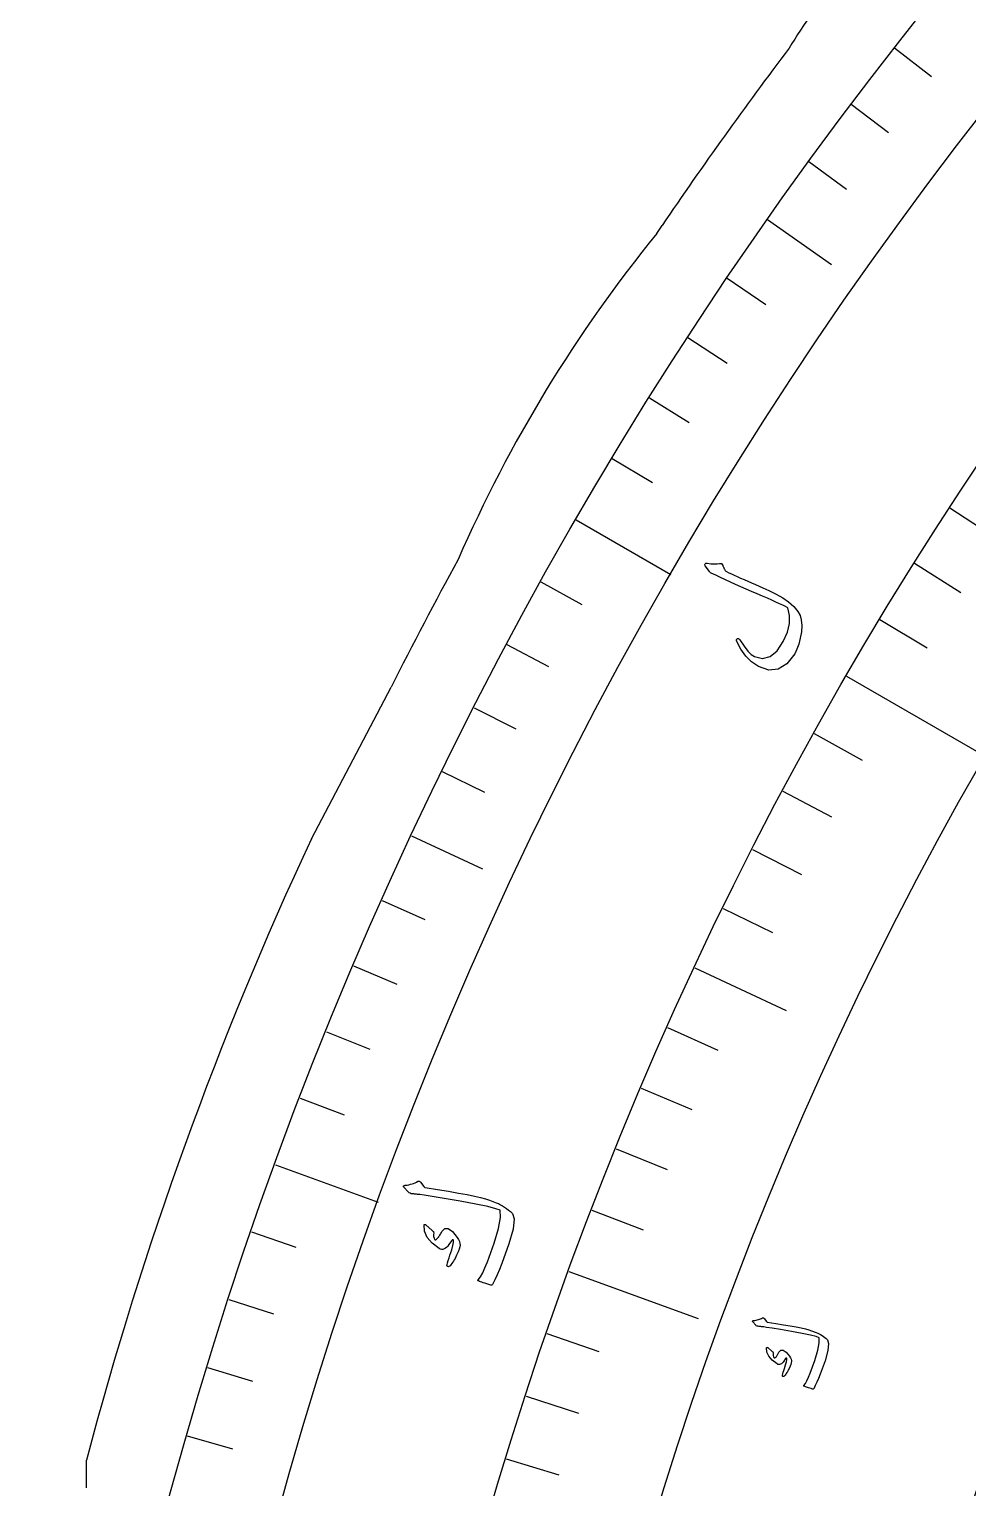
# Model space of a CAD drawing. Header units: millimetres. Extents: x -62 to 62, y -62 to 70.
# Drawn here: x -60.76 to -46.79, y 15.97 to 37.68 of the extents above; entities that cross this region are included whole.
import ezdxf

# ---------------------------------------------------------------- set-up
doc = ezdxf.new("R2010")
doc.units = ezdxf.units.MM
for name, color, linetype in [('CUT_OUTER', 1, 'Continuous'), ('ENGRAVE', 7, 'Continuous'), ('ENGRAVE_FINE', 8, 'Continuous'), ('TEXT', 5, 'Continuous')]:
    doc.layers.add(name, color=color, linetype=linetype)

msp = doc.modelspace()

# ---------------------------------------------------------------- linework, layer by layer
at = {"layer": 'CUT_OUTER'}
for points in [[(-51.4193, 34.6414), (-51.3388, 34.761)], [(-56.5596, 25.6324), (-55.3727, 27.8901)], [(-59.9069, 15.9728), (-59.9069, 16.3799), (-59.9067, 16.3835)]]:
    msp.add_lwpolyline(points, dxfattribs=at)
for centre, radius, start, end in [((-40.5369, 31.9849), 10.4281, 134.75032, 148.70619), ((-0.3245, 0.2256), 61.6048, 142.882003, 145.902948), ((-35.1635, 21.415), 20.9568, 140.86689, 156.44849), ((-0.9081, 0.4706), 60.9772, 151.261957, 153.277683), ((-6.4836, 2.2799), 55.2534, 154.99845, 165.21147)]:
    msp.add_arc(centre, radius, start, end, dxfattribs=at)
at = {"layer": 'ENGRAVE'}
for points in [[(-49.7717, 34.8505), (-48.8194, 34.1837)], [(-52.6197, 30.38), (-51.2102, 29.5662)], [(-48.5927, 28.055), (-42.6864, 24.645)], [(-55.0673, 25.6783), (-54.0137, 25.187)], [(-50.8529, 23.7131), (-49.4931, 23.079)], [(-57.0957, 20.7811), (-55.5664, 20.2245)], [(-52.7262, 19.1908), (-50.8035, 18.491)]]:
    msp.add_lwpolyline(points, dxfattribs=at)
for radius in [60.76, 60.76, 59.1325, 56.11, 56.11, 53.723, 49.29, 49.29]:
    msp.add_circle((0, 0), radius, dxfattribs=at)
at = {"layer": 'ENGRAVE_FINE'}
for points in [[(-47.8795, 37.4076), (-47.3299, 36.9782)], [(-48.5251, 36.5663), (-47.968, 36.1465)], [(-49.1559, 35.7138), (-48.5916, 35.3039)], [(-50.3723, 33.9766), (-49.7941, 33.5865)], [(-50.9576, 33.0923), (-50.3727, 32.7124)], [(-51.5274, 32.1979), (-50.9359, 31.8283)], [(-52.0815, 31.2937), (-51.4836, 30.9345)], [(-47.0578, 30.5597), (-46.3714, 30.114)], [(-47.584, 29.7338), (-46.8899, 29.3001)], [(-53.1419, 29.457), (-52.5318, 29.1189)], [(-48.0957, 28.8988), (-47.3942, 28.4773)], [(-53.6479, 28.5251), (-53.032, 28.1976)], [(-54.1376, 27.5845), (-53.5161, 27.2678)], [(-49.0749, 27.2027), (-48.3591, 26.8059)], [(-54.6107, 26.6354), (-53.9838, 26.3297)], [(-49.5422, 26.342), (-48.8196, 25.9578)], [(-49.9944, 25.4734), (-49.2652, 25.1019)], [(-55.507, 24.7133), (-54.8698, 24.4296)], [(-50.4313, 24.597), (-49.6958, 24.2382)], [(-55.9299, 23.7408), (-55.2878, 23.4683)], [(-51.259, 22.822), (-50.5114, 22.4891)], [(-56.3357, 22.7611), (-55.689, 22.4998)], [(-56.7243, 21.7744), (-56.0732, 21.5245)], [(-51.6495, 21.9239), (-50.8962, 21.6041)], [(-52.0243, 21.0192), (-51.2655, 20.7126)], [(-52.3832, 20.108), (-51.6192, 19.8147)], [(-57.4497, 19.7815), (-56.7902, 19.5544)], [(-57.7862, 18.7759), (-57.1228, 18.5603)], [(-53.053, 18.2676), (-52.2792, 18.0012)], [(-58.1051, 17.7645), (-57.4381, 17.5606)], [(-53.3638, 17.3389), (-52.5854, 17.086)], [(-58.4063, 16.7477), (-57.7358, 16.5555)], [(-53.6583, 16.405), (-52.8756, 16.1657)]]:
    msp.add_lwpolyline(points, dxfattribs=at)
at = {"layer": 'TEXT'}
for points in [[(-50.6974, 29.697), (-50.7013, 29.7039), (-50.703, 29.7108), (-50.7023, 29.7177), (-50.6994, 29.7247), (-50.6945, 29.7304), (-50.6881, 29.734), (-50.6801, 29.7352), (-50.6704, 29.7342), (-50.6153, 29.7266), (-50.5656, 29.7237), (-50.5211, 29.7255), (-50.482, 29.7321), (-50.4687, 29.7331), (-50.4568, 29.7285), (-50.4461, 29.7184), (-50.4368, 29.7029), (-50.433, 29.6942), (-50.4293, 29.6859), (-50.4256, 29.6779), (-50.4221, 29.6704), (-50.4188, 29.6633), (-50.4158, 29.6568), (-50.4132, 29.6508), (-50.4109, 29.6453), (-50.4064, 29.6357), (-50.3997, 29.6268), (-50.3906, 29.6185), (-50.3792, 29.6108), (-50.3445, 29.5935), (-50.3063, 29.5752), (-50.2646, 29.5558), (-50.2196, 29.5354), (-50.1711, 29.5138), (-50.1194, 29.4909), (-50.0643, 29.4667), (-50.006, 29.4413), (-49.9473, 29.4166), (-49.8924, 29.393), (-49.8412, 29.3705), (-49.7938, 29.349), (-49.75, 29.3287), (-49.7096, 29.3095), (-49.6725, 29.2914), (-49.6388, 29.2746), (-49.5414, 29.2206), (-49.4552, 29.1592), (-49.3802, 29.0905), (-49.3162, 29.0145), (-49.2851, 28.9589), (-49.2664, 28.8903), (-49.2601, 28.8088), (-49.2661, 28.7144), (-49.2818, 28.6176), (-49.3035, 28.5307), (-49.3313, 28.4539), (-49.3651, 28.387), (-49.4809, 28.2372), (-49.6094, 28.1558), (-49.751, 28.1427), (-49.9058, 28.1982), (-50.0062, 28.2662), (-50.0936, 28.352), (-50.1679, 28.4557), (-50.2291, 28.5774), (-50.2319, 28.5856), (-50.2325, 28.5929), (-50.2307, 28.5992), (-50.2265, 28.6044), (-50.2207, 28.6092), (-50.2151, 28.6121), (-50.2095, 28.6132), (-50.204, 28.6123), (-50.1966, 28.6097), (-50.1903, 28.6058), (-50.1851, 28.6006), (-50.1809, 28.594), (-50.1194, 28.4997), (-50.0628, 28.4267), (-50.0112, 28.375), (-49.9646, 28.3445), (-49.8421, 28.3179), (-49.7296, 28.3465), (-49.6271, 28.4302), (-49.5342, 28.569), (-49.4732, 28.7073), (-49.4418, 28.8368), (-49.44, 28.9577), (-49.468, 29.0701), (-49.5027, 29.0884), (-49.5436, 29.109), (-49.5908, 29.1318), (-49.6444, 29.1568), (-49.7045, 29.184), (-49.7713, 29.2134), (-49.8447, 29.2449), (-49.925, 29.2784), (-50.0072, 29.3139), (-50.088, 29.3492), (-50.1673, 29.3841), (-50.2451, 29.4189), (-50.3213, 29.4535), (-50.396, 29.4881), (-50.469, 29.5227), (-50.5404, 29.5574), (-50.6107, 29.588), (-50.618, 29.5927), (-50.6243, 29.5979), (-50.6298, 29.6036), (-50.6343, 29.6097)], [(-55.1623, 20.4762), (-55.1353, 20.4799), (-55.1093, 20.4846), (-55.0842, 20.4903), (-55.0602, 20.4969), (-55.0371, 20.5046), (-55.0148, 20.5136), (-54.9935, 20.5238), (-54.973, 20.5352), (-54.9626, 20.5386), (-54.9525, 20.5373), (-54.9427, 20.5312), (-54.9331, 20.5203), (-54.8845, 20.4583), (-54.8791, 20.452), (-54.8743, 20.4472), (-54.8702, 20.4438), (-54.8667, 20.4419), (-54.6834, 20.4135), (-54.5183, 20.3865), (-54.3713, 20.361), (-54.2424, 20.3369), (-54.1317, 20.3144), (-54.0395, 20.2933), (-53.9658, 20.2737), (-53.9104, 20.2556), (-53.8077, 20.217), (-53.7758, 20.2029), (-53.7444, 20.1872), (-53.7134, 20.1699), (-53.6829, 20.151), (-53.6529, 20.1304), (-53.6234, 20.1079), (-53.5945, 20.0835), (-53.5662, 20.0572), (-53.5399, 19.9758), (-53.5577, 19.8248), (-53.6187, 19.6041), (-53.7223, 19.3131), (-53.758, 19.2235), (-53.7933, 19.1413), (-53.8281, 19.0666), (-53.8625, 18.9994), (-53.8676, 18.994), (-53.8733, 18.9908), (-53.8797, 18.99), (-53.8867, 18.9915), (-53.9197, 19.001), (-53.9497, 19.0098), (-53.9767, 19.0181), (-54.0005, 19.0257), (-54.0217, 19.0327), (-54.0402, 19.0394), (-54.0563, 19.0455), (-54.0699, 19.0513), (-54.0774, 19.0549), (-54.0807, 19.0592), (-54.08, 19.0642), (-54.0753, 19.0697), (-54.043, 19.1137), (-54.0095, 19.1732), (-53.975, 19.2483), (-53.9391, 19.3389), (-53.8404, 19.6125), (-53.7751, 19.8309), (-53.7439, 19.9945), (-53.7473, 20.1036), (-53.8112, 20.1273), (-53.9321, 20.1577), (-54.1101, 20.1947), (-54.3451, 20.2379), (-54.5812, 20.2791), (-54.7601, 20.3093), (-54.8817, 20.3288), (-54.9461, 20.3375), (-54.9639, 20.3394), (-54.9806, 20.3412), (-54.9961, 20.3428), (-55.0105, 20.3443), (-55.0236, 20.3457), (-55.0352, 20.3468), (-55.0455, 20.3477), (-55.0544, 20.3484), (-55.0732, 20.3511), (-55.0901, 20.3567), (-55.105, 20.3652), (-55.1179, 20.3767), (-55.1826, 20.4471), (-55.1868, 20.4524), (-55.189, 20.4574), (-55.1892, 20.4619), (-55.1875, 20.466), (-55.1829, 20.4701), (-55.1771, 20.4732), (-55.1703, 20.4752), (-55.1623, 20.4762)], [(-54.8828, 19.885), (-54.8809, 19.8888), (-54.878, 19.8917), (-54.8743, 19.8937), (-54.8698, 19.8947), (-54.8662, 19.8944), (-54.8625, 19.8933), (-54.8588, 19.8917), (-54.855, 19.8894), (-54.7596, 19.8041), (-54.7503, 19.7946), (-54.7437, 19.7857), (-54.7398, 19.7775), (-54.7386, 19.77), (-54.7408, 19.7405), (-54.7391, 19.7142), (-54.7336, 19.691), (-54.7243, 19.6709), (-54.7177, 19.6653), (-54.7081, 19.6663), (-54.6955, 19.6741), (-54.6799, 19.6886), (-54.6715, 19.6991), (-54.6632, 19.71), (-54.6551, 19.7214), (-54.6471, 19.7334), (-54.6391, 19.7459), (-54.6312, 19.7592), (-54.6233, 19.7733), (-54.6154, 19.7881), (-54.5735, 19.834), (-54.5216, 19.8346), (-54.4596, 19.7901), (-54.3873, 19.7007), (-54.3682, 19.6677), (-54.3548, 19.6374), (-54.3474, 19.6099), (-54.3457, 19.5851), (-54.3494, 19.5598), (-54.3591, 19.5265), (-54.3749, 19.4853), (-54.3968, 19.4361), (-54.4086, 19.4111), (-54.4206, 19.3878), (-54.4329, 19.3661), (-54.4456, 19.3459), (-54.4582, 19.3273), (-54.4703, 19.3099), (-54.4819, 19.2939), (-54.493, 19.2792), (-54.5023, 19.2709), (-54.5114, 19.2659), (-54.5202, 19.2641), (-54.5288, 19.2655), (-54.5366, 19.2698), (-54.5411, 19.2759), (-54.5424, 19.2838), (-54.5403, 19.2935), (-54.5317, 19.3238), (-54.5216, 19.358), (-54.5097, 19.396), (-54.496, 19.438), (-54.4706, 19.5163), (-54.4535, 19.5784), (-54.4448, 19.6244), (-54.4446, 19.6543), (-54.4459, 19.6586), (-54.4485, 19.6617), (-54.4525, 19.6634), (-54.4578, 19.6638), (-54.4615, 19.6631), (-54.4655, 19.6606), (-54.4699, 19.6565), (-54.4745, 19.6507), (-54.5114, 19.5944), (-54.528, 19.5713), (-54.5454, 19.5527), (-54.5636, 19.5385), (-54.5825, 19.5288), (-54.603, 19.5222), (-54.6223, 19.5208), (-54.6402, 19.5247), (-54.6569, 19.5338), (-54.7621, 19.6153), (-54.8349, 19.701), (-54.8751, 19.791), (-54.8828, 19.885)], [(-49.9756, 18.4623), (-49.9571, 18.4648), (-49.9392, 18.468), (-49.9221, 18.4719), (-49.9056, 18.4764), (-49.8897, 18.4817), (-49.8744, 18.4879), (-49.8598, 18.4948), (-49.8457, 18.5027), (-49.8386, 18.505), (-49.8317, 18.5041), (-49.8249, 18.4999), (-49.8183, 18.4925), (-49.7848, 18.45), (-49.781, 18.4457), (-49.7777, 18.4424), (-49.7749, 18.4401), (-49.7725, 18.4388), (-49.6465, 18.4195), (-49.533, 18.4011), (-49.4319, 18.3837), (-49.3432, 18.3673), (-49.2671, 18.352), (-49.2037, 18.3376), (-49.1529, 18.3243), (-49.1149, 18.3119), (-49.0442, 18.2856), (-49.0222, 18.276), (-49.0006, 18.2652), (-48.9793, 18.2534), (-48.9583, 18.2404), (-48.9376, 18.2263), (-48.9173, 18.2108), (-48.8974, 18.1941), (-48.8779, 18.1761), (-48.8597, 18.1201), (-48.8718, 18.0161), (-48.9138, 17.8641), (-48.9852, 17.6637), (-49.0098, 17.602), (-49.0342, 17.5454), (-49.0583, 17.494), (-49.0821, 17.4478), (-49.0855, 17.4441), (-49.0895, 17.4419), (-49.0939, 17.4414), (-49.0987, 17.4424), (-49.1214, 17.449), (-49.142, 17.4551), (-49.1605, 17.4608), (-49.1769, 17.4661), (-49.1914, 17.471), (-49.2042, 17.4756), (-49.2152, 17.4798), (-49.2245, 17.4838), (-49.2297, 17.4863), (-49.232, 17.4893), (-49.2315, 17.4927), (-49.2282, 17.4965), (-49.2059, 17.5267), (-49.1828, 17.5676), (-49.159, 17.6192), (-49.1342, 17.6815), (-49.0662, 17.8698), (-49.0213, 18.0201), (-49, 18.1327), (-49.0025, 18.2077), (-49.0465, 18.2239), (-49.1296, 18.2446), (-49.252, 18.2698), (-49.4136, 18.2993), (-49.576, 18.3274), (-49.699, 18.348), (-49.7826, 18.3613), (-49.8268, 18.3674), (-49.8391, 18.3686), (-49.8505, 18.3698), (-49.8612, 18.371), (-49.8711, 18.372), (-49.8801, 18.3729), (-49.8881, 18.3737), (-49.8952, 18.3743), (-49.9012, 18.3748), (-49.9142, 18.3766), (-49.9258, 18.3805), (-49.9361, 18.3863), (-49.945, 18.3942), (-49.9896, 18.4424), (-49.9924, 18.446), (-49.9939, 18.4494), (-49.9941, 18.4525), (-49.993, 18.4553), (-49.9898, 18.4581), (-49.9859, 18.4602), (-49.9811, 18.4616), (-49.9756, 18.4623)], [(-49.7828, 18.0573), (-49.7814, 18.0599), (-49.7795, 18.0619), (-49.777, 18.0633), (-49.7738, 18.064), (-49.7714, 18.0637), (-49.7688, 18.063), (-49.7663, 18.0619), (-49.7637, 18.0603), (-49.6981, 18.0018), (-49.6917, 17.9952), (-49.6871, 17.9891), (-49.6844, 17.9835), (-49.6836, 17.9784), (-49.6851, 17.9581), (-49.684, 17.9401), (-49.6802, 17.9241), (-49.6738, 17.9104), (-49.6693, 17.9065), (-49.6627, 17.9072), (-49.654, 17.9125), (-49.6433, 17.9225), (-49.6375, 17.9296), (-49.6318, 17.9371), (-49.6262, 17.9449), (-49.6207, 17.9531), (-49.6152, 17.9617), (-49.6098, 17.9708), (-49.6044, 17.9805), (-49.5989, 17.9906), (-49.5702, 18.0221), (-49.5345, 18.0225), (-49.4919, 17.9919), (-49.4422, 17.9305), (-49.429, 17.9078), (-49.4199, 17.887), (-49.4147, 17.8681), (-49.4136, 17.8511), (-49.4161, 17.8337), (-49.4228, 17.8108), (-49.4337, 17.7825), (-49.4488, 17.7488), (-49.4569, 17.7317), (-49.4652, 17.7156), (-49.4737, 17.7007), (-49.4824, 17.6869), (-49.4911, 17.6741), (-49.4994, 17.6622), (-49.5074, 17.6512), (-49.5151, 17.6412), (-49.5215, 17.6355), (-49.5277, 17.6321), (-49.5338, 17.6309), (-49.5397, 17.6318), (-49.5451, 17.6348), (-49.5482, 17.639), (-49.549, 17.6444), (-49.5475, 17.6511), (-49.5417, 17.6719), (-49.5346, 17.6953), (-49.5264, 17.7214), (-49.517, 17.7502), (-49.4995, 17.8039), (-49.4877, 17.8466), (-49.4817, 17.8781), (-49.4816, 17.8986), (-49.4824, 17.9016), (-49.4842, 17.9037), (-49.487, 17.9049), (-49.4906, 17.9052), (-49.4932, 17.9047), (-49.4959, 17.903), (-49.4989, 17.9002), (-49.5021, 17.8962), (-49.5275, 17.8576), (-49.5389, 17.8418), (-49.5509, 17.829), (-49.5634, 17.8193), (-49.5764, 17.8127), (-49.5905, 17.8082), (-49.6037, 17.8072), (-49.616, 17.8099), (-49.6275, 17.8162), (-49.6998, 17.8723), (-49.7498, 17.9312), (-49.7775, 17.9929), (-49.7828, 18.0573)]]:
    msp.add_lwpolyline(points, close=True, dxfattribs=at)

doc.saveas('drawing.dxf')
